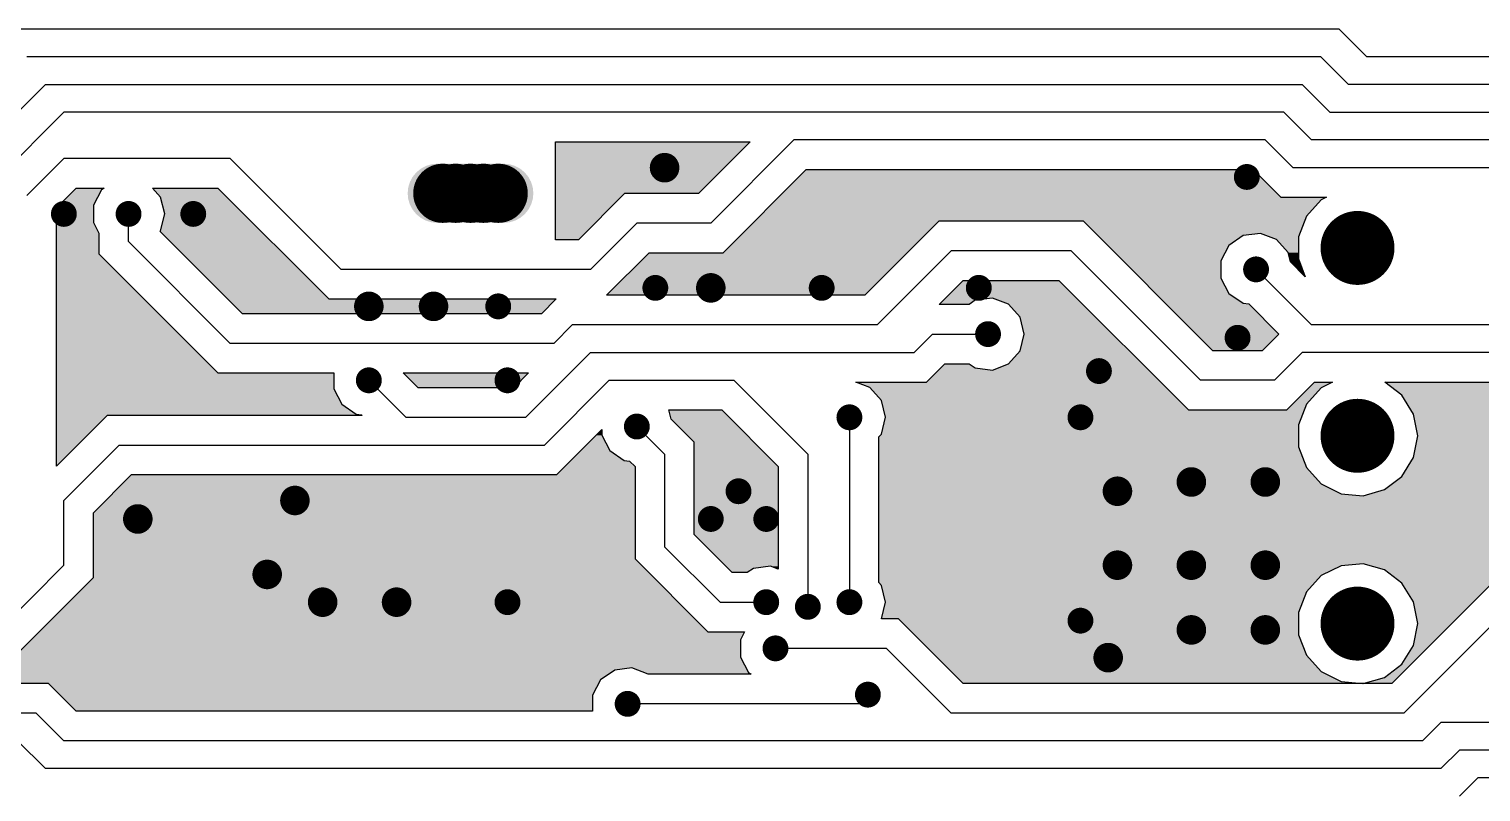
# Model space of a CAD drawing. Extents: x 295 to 953, y 10 to 290.
# Drawn here: x 579 to 643.8, y 154.1 to 188.1 of the extents above; entities that cross this region are included whole.
import ezdxf

# ---------------------------------------------------------------- set-up
doc = ezdxf.new("R2010")
doc.units = 0
doc.header["$LTSCALE"] = 5
doc.header["$MEASUREMENT"] = 0
doc.layers.get('0').update_dxf_attribs({"linetype": 'CONTINUOUS', "lineweight": 25})
doc.layers.add('19_SOLD_GBR', color=4, linetype='CONTINUOUS')

msp = doc.modelspace()

# ---------------------------------------------------------------- linework, layer by layer
at = {"color": 7}
for points, const_width in [([(598.125, 180.796, -1), (596.805, 180.796, -1)], 1.32), ([(598.703, 180.796, -1), (597.383, 180.796, -1)], 1.32), ([(599.363, 180.796, -1), (598.043, 180.796, -1)], 1.32), ([(599.94, 180.796, -1), (598.62, 180.796, -1)], 1.32), ([(600.6, 180.796, -1), (599.28, 180.796, -1)], 1.32), ([(607.695, 181.938, -1), (607.035, 181.938, -1)], 0.66), ([(633.641, 181.525, -1), (633.064, 181.525, -1)], 0.577), ([(580.841, 179.875, -1), (580.264, 179.875, -1)], 0.577), ([(583.729, 179.875, -1), (583.151, 179.875, -1)], 0.577), ([(586.616, 179.875, -1), (586.039, 179.875, -1)], 0.577), ([(639.119, 178.357, -1), (637.469, 178.357, -1)], 1.65), ([(634.054, 177.4, -1), (633.476, 177.4, -1)], 0.577), ([(607.241, 176.575, -1), (606.664, 176.575, -1)], 0.577), ([(609.758, 176.575, -1), (609.098, 176.575, -1)], 0.66), ([(614.666, 176.575, -1), (614.089, 176.575, -1)], 0.577), ([(621.679, 176.575, -1), (621.101, 176.575, -1)], 0.577), ([(594.495, 175.75, -1), (593.835, 175.75, -1)], 0.66), ([(597.383, 175.75, -1), (596.723, 175.75, -1)], 0.66), ([(600.229, 175.75, -1), (599.651, 175.75, -1)], 0.577), ([(622.091, 174.512, -1), (621.514, 174.512, -1)], 0.577), ([(633.229, 174.348, -1), (632.651, 174.348, -1)], 0.577), ([(627.041, 172.863, -1), (626.464, 172.863, -1)], 0.577), ([(594.454, 172.45, -1), (593.876, 172.45, -1)], 0.577), ([(600.641, 172.45, -1), (600.064, 172.45, -1)], 0.577), ([(615.904, 170.8, -1), (615.326, 170.8, -1)], 0.577), ([(626.216, 170.8, -1), (625.639, 170.8, -1)], 0.577), ([(639.119, 169.975, -1), (637.469, 169.975, -1)], 1.65), ([(606.416, 170.388, -1), (605.839, 170.388, -1)], 0.577), ([(631.208, 167.913, -1), (630.548, 167.913, -1)], 0.66), ([(634.508, 167.913, -1), (633.848, 167.913, -1)], 0.66), ([(610.954, 167.5, -1), (610.376, 167.5, -1)], 0.577), ([(627.908, 167.5, -1), (627.248, 167.5, -1)], 0.66), ([(591.195, 167.088, -1), (590.535, 167.088, -1)], 0.66), ([(584.183, 166.263, -1), (583.523, 166.263, -1)], 0.66), ([(609.716, 166.263, -1), (609.139, 166.263, -1)], 0.577), ([(612.191, 166.263, -1), (611.614, 166.263, -1)], 0.577), ([(627.908, 164.2, -1), (627.248, 164.2, -1)], 0.66), ([(631.208, 164.2, -1), (630.548, 164.2, -1)], 0.66), ([(634.508, 164.2, -1), (633.848, 164.2, -1)], 0.66), ([(589.958, 163.788, -1), (589.298, 163.788, -1)], 0.66), ([(592.433, 162.55, -1), (591.773, 162.55, -1)], 0.66), ([(595.733, 162.55, -1), (595.073, 162.55, -1)], 0.66), ([(600.641, 162.55, -1), (600.064, 162.55, -1)], 0.577), ([(612.191, 162.55, -1), (611.614, 162.55, -1)], 0.577), ([(614.048, 162.344, -1), (613.47, 162.344, -1)], 0.577), ([(615.904, 162.55, -1), (615.326, 162.55, -1)], 0.577), ([(639.119, 161.593, -1), (637.469, 161.593, -1)], 1.65), ([(626.216, 161.725, -1), (625.639, 161.725, -1)], 0.577), ([(631.208, 161.313, -1), (630.548, 161.313, -1)], 0.66), ([(634.508, 161.313, -1), (633.848, 161.313, -1)], 0.66), ([(612.604, 160.488, -1), (612.026, 160.488, -1)], 0.577), ([(627.495, 160.075, -1), (626.835, 160.075, -1)], 0.66), ([(616.729, 158.425, -1), (616.151, 158.425, -1)], 0.577), ([(606.004, 158.013, -1), (605.426, 158.013, -1)], 0.577)]:
    msp.add_lwpolyline(points, format="xyb", close=True, dxfattribs=dict(at, const_width=const_width))
at = {"layer": '19_SOLD_GBR', "color": 7}
for p, q in [((637.478, 188.125), (578.078, 188.125)), ((637.478, 188.125), (638.715, 186.888)), ((636.653, 186.888), (578.903, 186.888)), ((636.653, 186.888), (637.89, 185.65)), ((675.428, 186.888), (638.715, 186.888)), ((579.728, 185.65), (576.428, 182.35)), ((579.728, 185.65), (635.828, 185.65)), ((637.065, 184.413), (635.828, 185.65)), ((676.253, 185.65), (637.89, 185.65)), ((577.665, 181.525), (580.553, 184.413)), ((635.003, 184.413), (580.553, 184.413)), ((635.003, 184.413), (636.24, 183.175)), ((637.065, 184.413), (677.078, 184.413)), ((602.498, 183.093), (611.19, 183.093)), ((602.498, 178.72), (602.498, 183.093)), ((611.19, 183.093), (608.881, 180.783)), ((609.428, 179.463), (613.14, 183.175)), ((634.178, 183.175), (613.14, 183.175)), ((634.178, 183.175), (635.415, 181.938)), ((677.903, 183.175), (636.24, 183.175)), ((578.903, 180.7), (580.553, 182.35)), ((587.978, 182.35), (580.553, 182.35)), ((587.978, 182.35), (592.928, 177.4)), ((609.974, 178.142), (613.686, 181.855)), ((613.686, 181.855), (633.631, 181.855)), ((633.631, 181.855), (634.869, 180.618)), ((678.728, 181.938), (635.415, 181.938)), ((580.223, 180.154), (581.099, 181.03)), ((581.099, 181.03), (582.353, 181.03)), ((582.231, 180.946), (581.873, 180.261)), ((582.353, 181.03), (582.231, 180.946)), ((584.511, 181.03), (587.431, 181.03)), ((584.869, 180.626), (584.511, 181.03)), ((587.431, 181.03), (592.381, 176.08)), ((581.873, 180.261), (581.873, 179.489)), ((585.055, 179.875), (584.869, 180.626)), ((605.581, 180.783), (603.519, 178.72)), ((608.881, 180.783), (605.581, 180.783)), ((634.869, 180.618), (636.91, 180.618)), ((636.676, 180.5), (636.011, 179.771)), ((636.91, 180.618), (636.676, 180.5)), ((580.223, 168.625), (580.223, 180.154)), ((583.44, 178.638), (583.44, 179.875)), ((584.869, 179.124), (585.055, 179.875)), ((619.606, 179.545), (616.306, 176.245)), ((626.061, 179.545), (619.606, 179.545)), ((631.836, 173.77), (626.061, 179.545)), ((636.011, 179.771), (635.654, 178.85)), ((581.873, 179.489), (582.12, 179.017)), ((582.12, 179.017), (582.12, 178.091)), ((584.846, 179.098), (584.869, 179.124)), ((588.524, 175.42), (584.846, 179.098)), ((604.065, 177.4), (606.128, 179.463)), ((609.428, 179.463), (606.128, 179.463)), ((633.192, 178.91), (632.556, 178.471)), ((633.96, 179.004), (633.192, 178.91)), ((634.682, 178.728), (633.96, 179.004)), ((583.44, 178.638), (587.978, 174.1)), ((603.519, 178.72), (602.498, 178.72)), ((616.853, 174.925), (620.153, 178.225)), ((625.515, 178.225), (620.153, 178.225)), ((625.515, 178.225), (631.29, 172.45)), ((632.556, 178.471), (632.198, 177.786)), ((635.194, 178.151), (634.682, 178.728)), ((635.654, 178.85), (635.654, 177.864)), ((582.12, 178.091), (587.431, 172.78)), ((604.778, 176.245), (606.674, 178.142)), ((606.674, 178.142), (609.974, 178.142)), ((632.198, 177.786), (632.198, 177.014)), ((635.298, 177.735), (635.194, 178.151)), ((635.961, 177.072), (635.298, 177.735)), ((635.654, 177.864), (635.961, 177.072)), ((604.065, 177.4), (592.928, 177.4)), ((632.198, 177.014), (632.556, 176.329)), ((633.765, 177.4), (636.24, 174.925)), ((619.628, 175.833), (620.699, 176.905)), ((620.699, 176.905), (624.969, 176.905)), ((624.969, 176.905), (630.744, 171.13)), ((632.556, 176.329), (633.192, 175.89)), ((592.381, 176.08), (602.527, 176.08)), ((602.527, 176.08), (601.869, 175.42)), ((616.306, 176.245), (604.778, 176.245)), ((620.954, 175.833), (619.628, 175.833)), ((621.23, 176.022), (620.954, 175.833)), ((621.997, 176.116), (621.23, 176.022)), ((622.72, 175.841), (621.997, 176.116)), ((623.231, 175.263), (622.72, 175.841)), ((633.192, 175.89), (633.437, 175.861)), ((633.437, 175.861), (634.785, 174.512)), ((601.869, 175.42), (588.524, 175.42)), ((623.418, 174.512), (623.231, 175.263)), ((602.415, 174.1), (603.24, 174.925)), ((616.853, 174.925), (603.24, 174.925)), ((619.328, 174.512), (618.503, 173.688)), ((619.328, 174.512), (621.803, 174.512)), ((623.231, 173.762), (623.418, 174.512)), ((634.785, 174.512), (634.044, 173.77)), ((680.378, 174.925), (636.24, 174.925)), ((602.415, 174.1), (587.978, 174.1)), ((604.065, 173.688), (601.178, 170.8)), ((604.065, 173.688), (618.503, 173.688)), ((622.72, 173.184), (623.231, 173.762)), ((634.044, 173.77), (631.836, 173.77)), ((634.59, 172.45), (635.828, 173.688)), ((683.265, 173.688), (635.828, 173.688)), ((619.049, 172.367), (619.874, 173.192)), ((619.874, 173.192), (620.954, 173.192)), ((620.954, 173.192), (621.23, 173.003)), ((621.997, 172.91), (622.72, 173.184)), ((587.431, 172.78), (592.598, 172.78)), ((592.598, 172.78), (592.598, 172.064)), ((594.165, 172.45), (595.815, 170.8)), ((595.703, 172.78), (601.29, 172.78)), ((596.361, 172.12), (595.703, 172.78)), ((601.29, 172.78), (600.631, 172.12)), ((604.89, 172.45), (602.003, 169.563)), ((604.89, 172.45), (610.459, 172.45)), ((613.759, 169.15), (610.459, 172.45)), ((621.23, 173.003), (621.997, 172.91)), ((634.59, 172.45), (631.29, 172.45)), ((592.598, 172.064), (592.956, 171.379)), ((600.631, 172.12), (596.361, 172.12)), ((615.904, 172.367), (619.049, 172.367)), ((616.532, 172.128), (615.904, 172.367)), ((617.044, 171.551), (616.532, 172.128)), ((635.136, 171.13), (636.374, 172.367)), ((636.676, 172.118), (636.011, 171.389)), ((636.374, 172.367), (637.176, 172.367)), ((637.176, 172.367), (636.676, 172.118)), ((639.507, 172.367), (682.717, 172.367)), ((640.279, 171.785), (639.507, 172.367)), ((640.799, 170.945), (640.279, 171.785)), ((592.956, 171.379), (593.592, 170.94)), ((607.56, 171.13), (609.913, 171.13)), ((607.66, 170.722), (607.56, 171.13)), ((609.913, 171.13), (612.439, 168.604)), ((617.23, 170.8), (617.044, 171.551)), ((630.744, 171.13), (635.136, 171.13)), ((636.011, 171.389), (635.654, 170.468)), ((582.481, 170.883), (580.223, 168.625)), ((593.865, 170.883), (582.481, 170.883)), ((593.592, 170.94), (593.837, 170.911)), ((593.837, 170.911), (593.865, 170.883)), ((595.815, 170.8), (601.178, 170.8)), ((608.685, 169.696), (607.66, 170.722)), ((615.615, 170.8), (615.615, 162.55)), ((617.044, 170.049), (617.23, 170.8)), ((635.654, 170.468), (635.654, 169.482)), ((640.981, 169.975), (640.799, 170.945)), ((602.549, 168.242), (604.56, 170.252)), ((604.56, 170.252), (604.56, 170.001)), ((604.56, 170.001), (604.918, 169.317)), ((606.128, 170.388), (607.365, 169.15)), ((616.935, 169.925), (617.044, 170.049)), ((616.935, 163.424), (616.935, 169.925)), ((640.799, 169.005), (640.981, 169.975)), ((583.028, 169.563), (580.553, 167.088)), ((583.028, 169.563), (602.003, 169.563)), ((604.918, 169.317), (605.555, 168.878)), ((607.365, 169.15), (607.365, 165.025)), ((608.685, 165.571), (608.685, 169.696)), ((613.759, 169.15), (613.759, 162.344)), ((635.654, 169.482), (636.011, 168.561)), ((605.555, 168.878), (605.799, 168.848)), ((605.799, 168.848), (606.045, 168.604)), ((606.045, 168.604), (606.045, 164.479)), ((612.439, 168.604), (612.439, 164.023)), ((636.011, 168.561), (636.676, 167.832)), ((640.279, 168.165), (640.799, 169.005)), ((581.873, 166.541), (583.574, 168.242)), ((583.574, 168.242), (602.549, 168.242)), ((639.492, 167.571), (640.279, 168.165)), ((636.676, 167.832), (637.558, 167.391)), ((637.558, 167.391), (638.542, 167.3)), ((638.542, 167.3), (639.492, 167.571)), ((580.553, 164.2), (580.553, 167.088)), ((581.873, 163.654), (581.873, 166.541)), ((647.244, 166.345), (639.819, 158.92)), ((610.386, 163.87), (608.685, 165.571)), ((609.84, 162.55), (607.365, 165.025)), ((640.365, 157.6), (647.79, 165.025)), ((580.553, 164.2), (575.19, 158.838)), ((606.045, 164.479), (609.294, 161.23)), ((611.33, 164.06), (611.054, 163.87)), ((612.097, 164.154), (611.33, 164.06)), ((612.439, 164.023), (612.097, 164.154)), ((637.558, 164.177), (636.676, 163.736)), ((638.542, 164.268), (637.558, 164.177)), ((639.492, 163.997), (638.542, 164.268)), ((640.279, 163.403), (639.492, 163.997)), ((577.14, 158.92), (581.873, 163.654)), ((611.054, 163.87), (610.386, 163.87)), ((617.044, 163.301), (616.935, 163.424)), ((636.676, 163.736), (636.011, 163.007)), ((640.799, 162.563), (640.279, 163.403)), ((617.23, 162.55), (617.044, 163.301)), ((636.011, 163.007), (635.654, 162.086)), ((609.84, 162.55), (611.903, 162.55)), ((617.047, 161.807), (617.23, 162.55)), ((635.654, 162.086), (635.654, 161.1)), ((640.981, 161.593), (640.799, 162.563)), ((617.811, 161.807), (617.047, 161.807)), ((620.699, 158.92), (617.811, 161.807)), ((640.799, 160.623), (640.981, 161.593)), ((609.294, 161.23), (610.934, 161.23)), ((610.934, 161.23), (610.748, 160.874)), ((610.748, 160.874), (610.748, 160.101)), ((635.654, 161.1), (636.011, 160.179)), ((610.748, 160.101), (611.106, 159.417)), ((617.265, 160.488), (612.315, 160.488)), ((617.265, 160.488), (620.153, 157.6)), ((636.011, 160.179), (636.676, 159.45)), ((640.279, 159.783), (640.799, 160.623)), ((605.143, 159.522), (604.506, 159.083)), ((605.91, 159.616), (605.143, 159.522)), ((606.632, 159.341), (605.91, 159.616)), ((636.676, 159.45), (637.558, 159.009)), ((639.492, 159.189), (640.279, 159.783)), ((579.861, 158.92), (577.14, 158.92)), ((581.099, 157.683), (579.861, 158.92)), ((604.506, 159.083), (604.148, 158.399)), ((606.641, 159.333), (606.632, 159.341)), ((611.228, 159.333), (606.641, 159.333)), ((611.106, 159.417), (611.228, 159.333)), ((638.524, 158.92), (620.699, 158.92)), ((637.558, 159.009), (638.524, 158.92)), ((638.548, 158.92), (639.492, 159.189)), ((639.819, 158.92), (638.548, 158.92)), ((604.148, 158.399), (604.148, 157.683)), ((616.44, 158.425), (616.028, 158.013)), ((579.315, 157.6), (564.465, 157.6)), ((579.315, 157.6), (580.553, 156.363)), ((604.148, 157.683), (581.099, 157.683)), ((616.028, 158.013), (605.715, 158.013)), ((640.365, 157.6), (620.153, 157.6)), ((641.19, 156.363), (642.015, 157.188)), ((708.84, 157.188), (642.015, 157.188)), ((578.49, 156.363), (579.728, 155.125)), ((641.19, 156.363), (580.553, 156.363)), ((642.015, 155.125), (642.84, 155.95)), ((663.878, 155.95), (642.84, 155.95)), ((642.015, 155.125), (579.728, 155.125)), ((642.84, 153.888), (643.665, 154.713)), ((660.99, 154.713), (643.665, 154.713))]:
    msp.add_line(p, q, dxfattribs=at)
for points in [[(608.881, 180.783), (611.19, 183.092), (602.498, 180.783), (602.498, 183.092)], [(600.445, 182.091), (600.188, 182.116), (596.96, 182.091), (597.218, 182.116)], [(601.407, 181.301), (601.285, 181.528), (595.998, 181.301), (596.12, 181.528)], [(601.285, 181.528), (601.121, 181.73), (596.12, 181.528), (596.284, 181.73)], [(601.121, 181.73), (600.92, 181.893), (596.284, 181.73), (596.485, 181.893)], [(600.92, 181.893), (600.692, 182.015), (596.485, 181.893), (596.713, 182.015)], [(600.692, 182.015), (600.445, 182.091), (596.713, 182.015), (596.96, 182.091)], [(634.869, 180.618), (633.631, 181.855), (612.449, 180.618), (613.686, 181.855)], [(633.631, 181.855), (633.631, 181.855), (613.686, 181.855), (633.631, 181.855)], [(581.873, 180.261), (582.231, 180.946), (580.33, 180.261), (581.015, 180.946)], [(582.231, 180.946), (582.353, 181.03), (581.015, 180.946), (581.099, 181.03)], [(582.353, 181.03), (582.353, 181.03), (581.099, 181.03), (582.353, 181.03)], [(587.836, 180.626), (587.431, 181.03), (584.869, 180.626), (584.511, 181.03)], [(587.431, 181.03), (587.431, 181.03), (584.511, 181.03), (587.431, 181.03)], [(601.508, 180.796), (601.483, 181.053), (595.898, 180.796), (595.922, 181.053)], [(601.483, 181.053), (601.407, 181.301), (595.922, 181.053), (595.998, 181.301)], [(581.873, 180.154), (581.873, 180.261), (580.223, 180.154), (580.33, 180.261)], [(588.586, 179.875), (587.836, 180.626), (585.055, 179.875), (584.869, 180.626)], [(601.483, 180.538), (601.508, 180.796), (595.922, 180.538), (595.898, 180.796)], [(601.407, 180.291), (601.483, 180.538), (595.998, 180.291), (595.922, 180.538)], [(601.285, 180.063), (601.407, 180.291), (596.12, 180.063), (595.998, 180.291)], [(603.519, 178.72), (605.581, 180.783), (602.498, 178.72), (602.498, 180.783)], [(636.011, 179.771), (636.676, 180.5), (611.602, 179.771), (612.332, 180.5)], [(636.676, 180.5), (636.91, 180.617), (612.332, 180.5), (612.449, 180.617)], [(636.91, 180.617), (634.869, 180.618), (612.449, 180.617), (612.449, 180.618)], [(581.873, 179.489), (581.873, 180.154), (580.223, 179.489), (580.223, 180.154)], [(589.337, 179.124), (588.586, 179.875), (584.869, 179.124), (585.055, 179.875)], [(601.121, 179.862), (601.285, 180.063), (596.284, 179.862), (596.12, 180.063)], [(600.92, 179.698), (601.121, 179.862), (596.485, 179.698), (596.284, 179.862)], [(600.692, 179.576), (600.92, 179.698), (596.713, 179.576), (596.485, 179.698)], [(600.445, 179.5), (600.692, 179.576), (596.96, 179.5), (596.713, 179.576)], [(618.204, 178.142), (619.606, 179.545), (609.974, 178.142), (611.376, 179.545)], [(635.923, 179.545), (636.011, 179.771), (611.376, 179.545), (611.602, 179.771)], [(635.923, 179.545), (635.923, 179.545), (626.061, 179.545), (619.606, 179.545)], [(635.714, 179.004), (635.923, 179.545), (626.602, 179.004), (626.061, 179.545)], [(582.12, 179.017), (581.873, 179.489), (580.223, 179.017), (580.223, 179.489)], [(582.12, 178.091), (582.12, 179.017), (580.223, 178.091), (580.223, 179.017)], [(589.364, 179.098), (589.337, 179.124), (584.846, 179.098), (584.869, 179.124)], [(592.381, 176.08), (589.364, 179.098), (587.864, 176.08), (584.846, 179.098)], [(600.188, 179.476), (600.445, 179.5), (597.218, 179.476), (596.96, 179.5)], [(633.192, 178.91), (633.96, 179.004), (626.696, 178.91), (626.602, 179.004)], [(632.556, 178.471), (633.192, 178.91), (627.135, 178.471), (626.696, 178.91)], [(635.654, 178.85), (635.714, 179.004), (634.362, 178.85), (633.96, 179.004)], [(632.198, 177.786), (632.556, 178.471), (627.82, 177.786), (627.135, 178.471)], [(635.654, 178.728), (635.654, 178.85), (634.682, 178.728), (634.362, 178.85)], [(635.654, 178.151), (635.654, 178.728), (635.194, 178.151), (634.682, 178.728)], [(587.431, 172.78), (582.12, 178.091), (580.223, 172.78), (580.223, 178.091)], [(616.306, 176.245), (618.204, 178.142), (604.778, 176.245), (606.674, 178.142)], [(618.204, 178.142), (618.204, 178.142), (606.674, 178.142), (609.974, 178.142)], [(632.198, 177.014), (632.198, 177.786), (628.592, 177.014), (627.82, 177.786)], [(635.654, 177.864), (635.654, 178.151), (635.266, 177.864), (635.194, 178.151)], [(635.704, 177.735), (635.654, 177.864), (635.298, 177.735), (635.266, 177.864)], [(635.961, 177.072), (635.704, 177.735), (635.961, 177.072), (635.298, 177.735)], [(632.556, 176.329), (632.198, 177.014), (629.277, 176.329), (628.592, 177.014)], [(625.758, 176.116), (624.969, 176.905), (619.911, 176.116), (620.699, 176.905)], [(624.969, 176.905), (624.969, 176.905), (620.699, 176.905), (624.969, 176.905)], [(633.192, 175.89), (632.556, 176.329), (629.716, 175.89), (629.277, 176.329)], [(601.869, 175.42), (602.527, 176.08), (588.524, 175.42), (587.864, 176.08)], [(620.954, 175.833), (621.23, 176.022), (619.628, 175.833), (619.817, 176.022)], [(621.23, 176.022), (621.997, 176.116), (619.817, 176.022), (619.911, 176.116)], [(626.033, 175.841), (625.758, 176.116), (622.72, 175.841), (621.997, 176.116)], [(626.611, 175.263), (626.033, 175.841), (623.231, 175.263), (622.72, 175.841)], [(633.437, 175.861), (633.192, 175.89), (629.746, 175.861), (629.716, 175.89)], [(634.785, 174.513), (633.437, 175.861), (631.094, 174.513), (629.746, 175.861)], [(627.361, 174.512), (626.611, 175.263), (623.418, 174.512), (623.231, 175.263)], [(628.112, 173.762), (627.361, 174.512), (623.231, 173.762), (623.418, 174.512)], [(634.044, 173.77), (634.785, 174.513), (631.836, 173.77), (631.094, 174.513)], [(628.69, 173.184), (628.112, 173.762), (622.72, 173.184), (623.231, 173.762)], [(621.23, 173.003), (620.954, 173.192), (619.684, 173.003), (619.874, 173.192)], [(620.954, 173.192), (620.954, 173.192), (619.874, 173.192), (620.954, 173.192)], [(628.964, 172.91), (628.69, 173.184), (621.997, 172.91), (622.72, 173.184)], [(592.598, 172.064), (592.598, 172.78), (580.223, 172.064), (580.223, 172.78)], [(600.631, 172.12), (601.29, 172.78), (596.361, 172.12), (595.703, 172.78)], [(601.29, 172.78), (601.29, 172.78), (595.703, 172.78), (601.29, 172.78)], [(629.506, 172.367), (628.964, 172.91), (619.049, 172.367), (619.592, 172.91)], [(621.997, 172.91), (621.23, 173.003), (619.592, 172.91), (619.684, 173.003)], [(592.956, 171.379), (592.598, 172.064), (580.223, 171.379), (580.223, 172.064)], [(629.506, 172.367), (629.506, 172.367), (615.904, 172.367), (619.049, 172.367)], [(629.746, 172.128), (629.506, 172.367), (616.532, 172.128), (615.904, 172.367)], [(630.323, 171.551), (629.746, 172.128), (617.044, 171.551), (616.532, 172.128)], [(636.011, 171.389), (636.676, 172.118), (635.395, 171.389), (636.125, 172.118)], [(636.676, 172.118), (637.175, 172.367), (636.125, 172.118), (636.374, 172.367)], [(637.175, 172.367), (637.175, 172.367), (636.374, 172.367), (637.175, 172.367)], [(682.717, 172.367), (682.717, 172.367), (639.507, 172.367), (682.717, 172.367)], [(682.135, 171.785), (682.717, 172.367), (640.279, 171.785), (639.507, 172.367)], [(681.864, 171.514), (682.135, 171.785), (640.447, 171.514), (640.279, 171.785)], [(593.592, 170.94), (592.956, 171.379), (580.223, 170.94), (580.223, 171.379)], [(610.32, 170.722), (609.913, 171.13), (607.66, 170.722), (607.56, 171.13)], [(609.913, 171.13), (609.913, 171.13), (607.56, 171.13), (609.913, 171.13)], [(630.744, 171.13), (630.323, 171.551), (617.148, 171.13), (617.044, 171.551)], [(635.783, 170.8), (635.91, 171.13), (617.23, 170.8), (617.148, 171.13)], [(635.91, 171.13), (636.011, 171.389), (635.136, 171.13), (635.395, 171.389)], [(681.62, 171.485), (681.864, 171.514), (640.465, 171.485), (640.447, 171.514)], [(680.983, 171.046), (681.62, 171.485), (640.737, 171.046), (640.465, 171.485)], [(593.837, 170.911), (593.592, 170.94), (580.223, 170.911), (580.223, 170.94)], [(593.865, 170.883), (593.837, 170.911), (580.223, 170.883), (580.223, 170.911)], [(580.223, 168.625), (582.481, 170.883), (580.223, 168.625), (580.223, 170.883)], [(611.347, 169.696), (610.32, 170.722), (608.685, 169.696), (607.66, 170.722)], [(635.654, 170.049), (635.654, 170.468), (617.044, 170.049), (617.148, 170.468)], [(635.654, 170.468), (635.783, 170.8), (617.148, 170.468), (617.23, 170.8)], [(680.93, 170.945), (680.983, 171.046), (640.799, 170.945), (640.737, 171.046)], [(680.625, 170.361), (680.93, 170.945), (640.908, 170.361), (640.799, 170.945)], [(604.918, 169.317), (604.56, 170.001), (603.624, 169.317), (604.309, 170.001)], [(604.56, 170.001), (604.56, 170.252), (604.309, 170.001), (604.56, 170.252)], [(635.654, 169.925), (635.654, 170.049), (616.935, 169.925), (617.044, 170.049)], [(635.654, 169.482), (635.654, 169.925), (616.935, 169.482), (616.935, 169.925)], [(677.985, 169.124), (678.343, 169.808), (640.821, 169.124), (640.949, 169.808)], [(680.625, 170.341), (680.625, 170.361), (640.912, 170.341), (640.908, 170.361)], [(678.98, 170.247), (679.747, 170.341), (640.93, 170.247), (640.912, 170.341)], [(678.585, 169.975), (678.98, 170.247), (640.981, 169.975), (640.93, 170.247)], [(678.343, 169.808), (678.585, 169.975), (640.949, 169.808), (640.981, 169.975)], [(605.555, 168.878), (604.918, 169.317), (603.184, 168.878), (603.624, 169.317)], [(612.439, 168.604), (611.347, 169.696), (608.685, 168.604), (608.685, 169.696)], [(636.011, 168.561), (635.654, 169.482), (616.935, 168.561), (616.935, 169.482)], [(606.045, 168.242), (606.045, 168.604), (602.549, 168.242), (602.91, 168.604)], [(606.045, 168.604), (605.799, 168.848), (602.91, 168.604), (603.155, 168.848)], [(605.799, 168.848), (605.555, 168.878), (603.155, 168.848), (603.184, 168.878)], [(612.439, 165.571), (612.439, 168.604), (608.685, 165.571), (608.685, 168.604)], [(636.676, 167.832), (636.011, 168.561), (616.935, 167.832), (616.935, 168.561)], [(677.985, 168.351), (677.985, 169.005), (640.395, 168.351), (640.799, 169.005)], [(677.985, 169.005), (677.985, 169.124), (640.799, 169.005), (640.821, 169.124)], [(606.045, 166.541), (606.045, 168.242), (581.873, 166.541), (583.574, 168.242)], [(606.045, 168.242), (606.045, 168.242), (583.574, 168.242), (602.549, 168.242)], [(678.343, 167.667), (678.083, 168.165), (639.619, 167.667), (640.279, 168.165)], [(678.083, 168.165), (677.985, 168.351), (640.279, 168.165), (640.395, 168.351)], [(637.558, 167.391), (636.676, 167.832), (616.935, 167.391), (616.935, 167.832)], [(638.542, 167.3), (637.558, 167.391), (616.935, 167.3), (616.935, 167.391)], [(678.98, 167.228), (678.875, 167.3), (616.935, 167.228), (616.935, 167.3)], [(679.224, 167.198), (678.98, 167.228), (616.935, 167.198), (616.935, 167.228)], [(678.875, 167.3), (678.482, 167.571), (638.542, 167.3), (639.492, 167.571)], [(678.482, 167.571), (678.343, 167.667), (639.492, 167.571), (639.619, 167.667)], [(679.419, 167.005), (679.224, 167.198), (616.935, 167.005), (616.935, 167.198)], [(717.531, 166.429), (717.23, 167.005), (616.935, 166.429), (616.935, 167.005)], [(606.045, 164.479), (606.045, 166.541), (581.873, 164.479), (581.873, 166.541)], [(717.653, 166.345), (717.531, 166.429), (616.935, 166.345), (616.935, 166.429)], [(645.167, 164.268), (647.244, 166.345), (616.935, 164.268), (616.935, 166.345)], [(612.439, 164.154), (612.439, 165.571), (610.102, 164.154), (608.685, 165.571)], [(606.87, 163.654), (606.045, 164.479), (581.873, 163.654), (581.873, 164.479)], [(611.33, 164.06), (612.097, 164.154), (610.196, 164.06), (610.102, 164.154)], [(611.054, 163.87), (611.33, 164.06), (610.386, 163.87), (610.196, 164.06)], [(612.439, 164.024), (612.439, 164.154), (612.439, 164.024), (612.097, 164.154)], [(637.558, 164.177), (638.542, 164.268), (616.935, 164.177), (616.935, 164.268)], [(636.676, 163.736), (637.558, 164.177), (616.935, 163.736), (616.935, 164.177)], [(644.896, 163.997), (645.167, 164.268), (639.492, 163.997), (638.542, 164.268)], [(644.302, 163.403), (644.896, 163.997), (640.279, 163.403), (639.492, 163.997)], [(609.294, 161.23), (606.87, 163.654), (579.45, 161.23), (581.873, 163.654)], [(636.391, 163.424), (636.676, 163.736), (616.935, 163.424), (616.935, 163.736)], [(636.278, 163.301), (636.391, 163.424), (617.044, 163.301), (616.935, 163.424)], [(643.462, 162.563), (644.302, 163.403), (640.799, 162.563), (640.279, 163.403)], [(636.011, 163.007), (636.278, 163.301), (617.117, 163.007), (617.044, 163.301)], [(635.834, 162.55), (636.011, 163.007), (617.23, 162.55), (617.117, 163.007)], [(635.654, 161.807), (635.654, 162.086), (617.047, 161.807), (617.116, 162.086)], [(635.654, 162.086), (635.834, 162.55), (617.116, 162.086), (617.23, 162.55)], [(642.492, 161.593), (643.462, 162.563), (640.981, 161.593), (640.799, 162.563)], [(635.654, 161.807), (635.654, 161.807), (617.811, 161.807), (617.047, 161.807)], [(635.654, 161.1), (635.654, 161.807), (618.519, 161.1), (617.811, 161.807)], [(641.522, 160.623), (642.492, 161.593), (640.799, 160.623), (640.981, 161.593)], [(610.748, 160.101), (610.748, 160.874), (578.321, 160.101), (579.093, 160.874)], [(610.748, 160.874), (610.934, 161.23), (579.093, 160.874), (579.45, 161.23)], [(636.011, 160.179), (635.654, 161.1), (619.44, 160.179), (618.519, 161.1)], [(611.001, 159.616), (610.748, 160.101), (577.836, 159.616), (578.321, 160.101)], [(636.676, 159.45), (636.011, 160.179), (620.169, 159.45), (619.44, 160.179)], [(640.682, 159.783), (641.522, 160.623), (640.279, 159.783), (640.799, 160.623)], [(604.506, 159.083), (605.143, 159.522), (577.304, 159.083), (577.742, 159.522)], [(605.143, 159.522), (605.91, 159.616), (577.742, 159.522), (577.836, 159.616)], [(611.106, 159.417), (611.001, 159.616), (606.433, 159.417), (605.91, 159.616)], [(637.558, 159.009), (636.676, 159.45), (620.61, 159.009), (620.169, 159.45)], [(640.088, 159.189), (640.682, 159.783), (639.492, 159.189), (640.279, 159.783)], [(604.42, 158.92), (604.506, 159.083), (577.14, 158.92), (577.304, 159.083)], [(604.42, 158.92), (604.42, 158.92), (579.861, 158.92), (577.14, 158.92)], [(604.148, 158.399), (604.42, 158.92), (580.383, 158.399), (579.861, 158.92)], [(611.216, 159.341), (611.106, 159.417), (606.632, 159.341), (606.433, 159.417)], [(611.228, 159.333), (611.216, 159.341), (606.641, 159.333), (606.632, 159.341)], [(638.522, 158.92), (637.558, 159.009), (620.699, 158.92), (620.61, 159.009)], [(639.819, 158.92), (640.088, 159.189), (638.549, 158.92), (639.492, 159.189)], [(604.148, 157.683), (604.148, 158.399), (581.099, 157.683), (580.383, 158.399)]]:
    msp.add_solid(points, dxfattribs=at)

doc.saveas('drawing.dxf')
